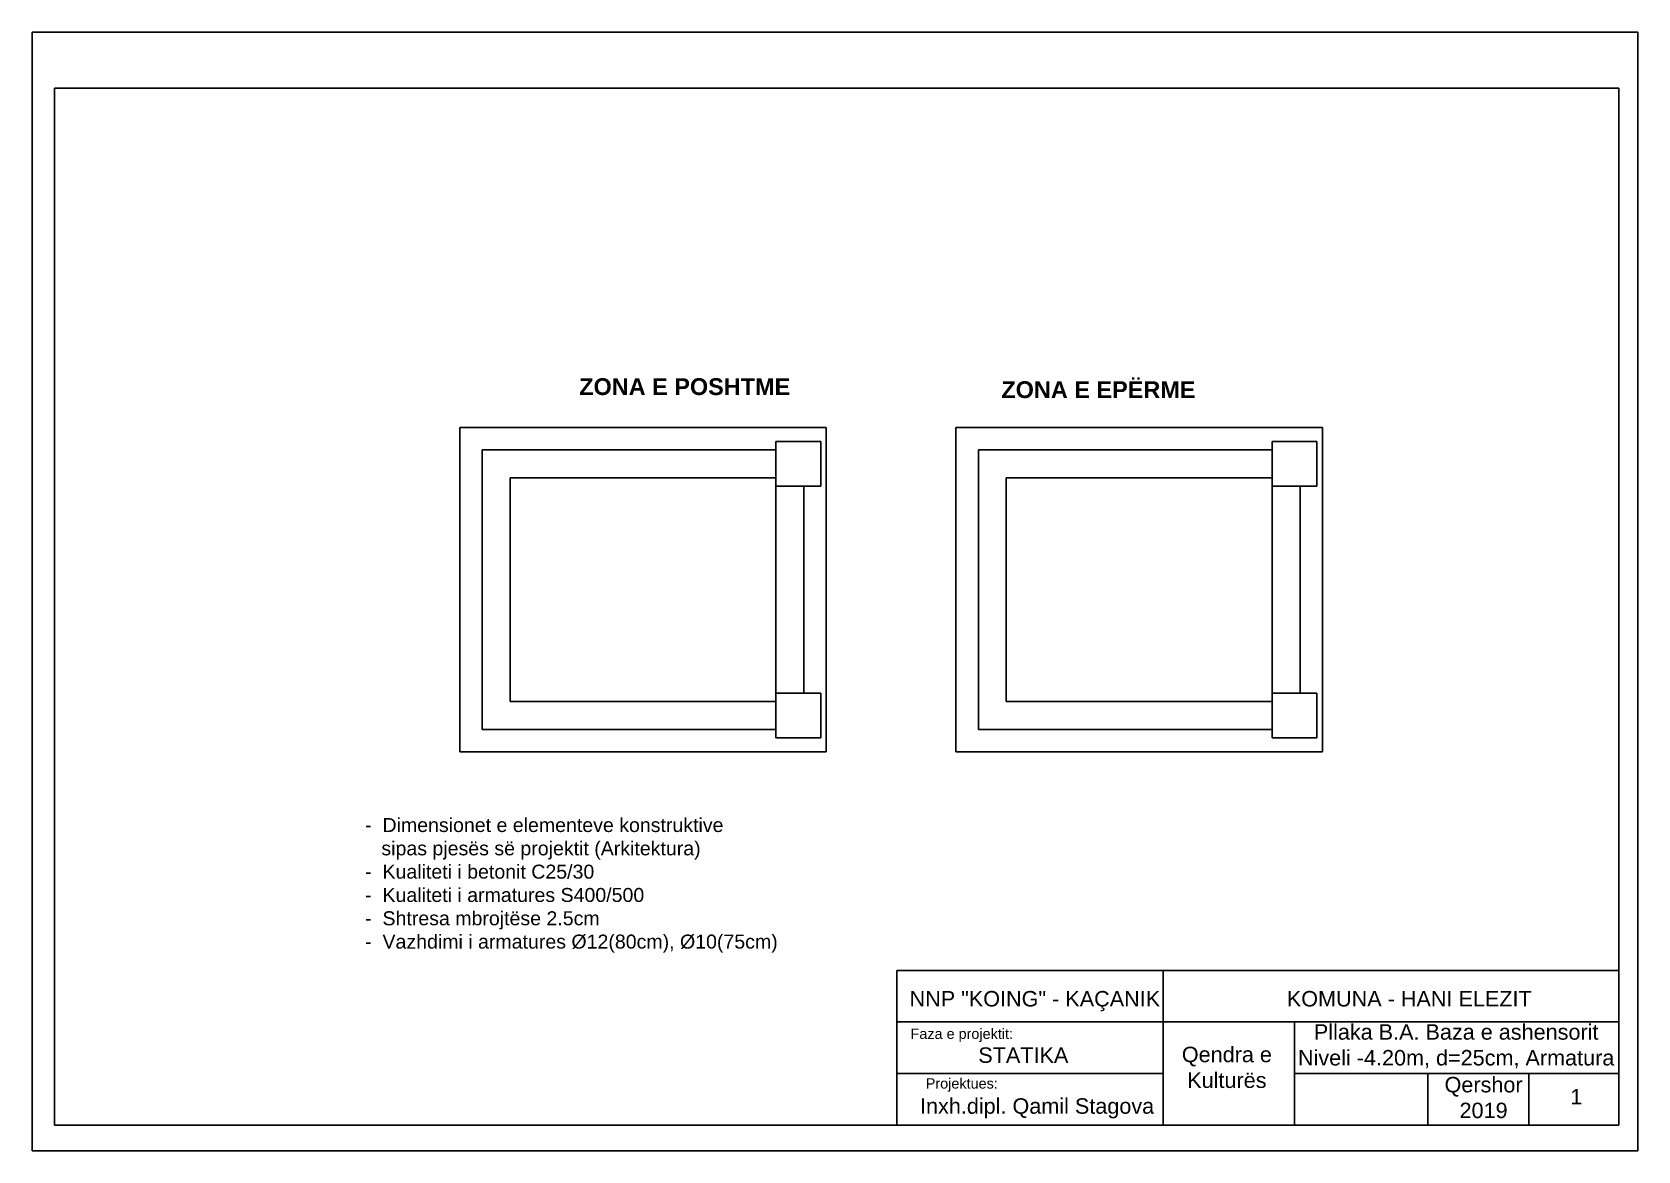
# Model space of a CAD drawing. Header units: inches. Extents: x 65 to 1500, y 8 to 1008.
import ezdxf

# ---------------------------------------------------------------- set-up
doc = ezdxf.new("R2010")
doc.units = ezdxf.units.IN
doc.layers.add('A4_OP', color=7, linetype='Continuous')
doc.layers.add('TEKSTI_Pen_No__201', color=7, linetype='Continuous', lineweight=18)
doc.styles.add('GENERATED_STYLE_1', font='ARIAL.TTF')
doc.styles.add('GENERATED_STYLE_2', font='ARIALBD.TTF')

msp = doc.modelspace()

# ---------------------------------------------------------------- linework, layer by layer
for p, q in [((1499.6, 1008.5), (64.6, 1008.5)), ((64.6, 1008.5), (64.6, 8.5)), ((1499.6, 8.5), (1499.6, 1008.5)), ((1482.5, 958.5), (84.6, 958.5)), ((84.6, 958.5), (84.6, 31.6)), ((1482.5, 169.8), (1482.5, 958.5)), ((837.5, 31.6), (837.5, 169.8)), ((837.5, 169.8), (1482.5, 169.8)), ((1075.4, 31.6), (1075.4, 169.8)), ((1482.5, 169.8), (1482.5, 31.6)), ((837.5, 123.7), (1482.5, 123.7)), ((1192.8, 123.7), (1192.8, 31.6)), ((837.5, 77.7), (1075.4, 77.7)), ((1192.8, 77.7), (1482.5, 77.7)), ((1312, 77.7), (1312, 31.6)), ((1402.2, 77.7), (1402.2, 31.6)), ((84.6, 31.6), (837.5, 31.6)), ((1482.5, 31.6), (837.5, 31.6)), ((64.6, 8.5), (1499.6, 8.5))]:
    msp.add_line(p, q)
at = {"layer": 'A4_OP'}
for points in [[(446.8, 365.2), (446.8, 655.2)], [(446.8, 365.2), (446.8, 655.2)], [(446.8, 655.2), (774.3, 655.2)], [(774.3, 655.2), (774.3, 365.2)], [(890.2, 365.2), (890.2, 655.2)], [(890.2, 365.2), (890.2, 655.2)], [(890.2, 655.2), (1217.7, 655.2)], [(1217.7, 655.2), (1217.7, 365.2)], [(466.8, 385.2), (466.8, 635.2)], [(466.8, 635.2), (729.3, 635.2)], [(466.8, 635.2), (729.3, 635.2)], [(466.8, 385.2), (466.8, 635.2)], [(729.3, 635.2), (729.3, 642.7)], [(729.3, 602.7), (729.3, 642.7)], [(729.3, 642.7), (769.3, 642.7)], [(769.3, 642.7), (769.3, 602.7)], [(910.2, 385.2), (910.2, 635.2)], [(910.2, 635.2), (1172.7, 635.2)], [(910.2, 635.2), (1172.7, 635.2)], [(910.2, 385.2), (910.2, 635.2)], [(1172.7, 635.2), (1172.7, 642.7)], [(1172.7, 602.7), (1172.7, 642.7)], [(1172.7, 642.7), (1212.7, 642.7)], [(1212.7, 642.7), (1212.7, 602.7)], [(729.3, 610.2), (491.8, 610.2)], [(491.8, 610.2), (491.8, 410.2)], [(491.8, 610.2), (729.3, 610.2)], [(491.8, 410.2), (491.8, 610.2)], [(729.3, 602.7), (729.3, 610.2)], [(729.3, 610.2), (729.3, 410.2)], [(729.3, 417.7), (729.3, 602.7)], [(736.8, 602.7), (729.3, 602.7)], [(769.3, 602.7), (729.3, 602.7)], [(754.3, 602.7), (754.3, 417.7)], [(754.3, 602.7), (754.3, 417.7)], [(769.3, 602.7), (761.8, 602.7)], [(774.3, 602.7), (774.3, 417.7)], [(1172.7, 610.2), (935.2, 610.2)], [(935.2, 610.2), (935.2, 410.2)], [(935.2, 610.2), (1172.7, 610.2)], [(935.2, 410.2), (935.2, 610.2)], [(1172.7, 602.7), (1172.7, 610.2)], [(1172.7, 610.2), (1172.7, 410.2)], [(1172.7, 417.7), (1172.7, 602.7)], [(1180.2, 602.7), (1172.7, 602.7)], [(1212.7, 602.7), (1172.7, 602.7)], [(1197.7, 602.7), (1197.7, 417.7)], [(1197.7, 602.7), (1197.7, 417.7)], [(1212.7, 602.7), (1205.2, 602.7)], [(1217.7, 602.7), (1217.7, 417.7)], [(729.3, 410.2), (729.3, 417.7)], [(729.3, 417.7), (736.8, 417.7)], [(729.3, 377.7), (729.3, 417.7)], [(729.3, 417.7), (769.3, 417.7)], [(761.8, 417.7), (769.3, 417.7)], [(769.3, 417.7), (769.3, 377.7)], [(1172.7, 410.2), (1172.7, 417.7)], [(1172.7, 417.7), (1180.2, 417.7)], [(1172.7, 377.7), (1172.7, 417.7)], [(1172.7, 417.7), (1212.7, 417.7)], [(1205.2, 417.7), (1212.7, 417.7)], [(1212.7, 417.7), (1212.7, 377.7)], [(491.8, 410.2), (729.3, 410.2)], [(729.3, 410.2), (491.8, 410.2)], [(935.2, 410.2), (1172.7, 410.2)], [(1172.7, 410.2), (935.2, 410.2)], [(729.3, 385.2), (466.8, 385.2)], [(729.3, 385.2), (466.8, 385.2)], [(729.3, 377.7), (729.3, 385.2)], [(769.3, 377.7), (729.3, 377.7)], [(1172.7, 385.2), (910.2, 385.2)], [(1172.7, 385.2), (910.2, 385.2)], [(1172.7, 377.7), (1172.7, 385.2)], [(1212.7, 377.7), (1172.7, 377.7)], [(729.3, 365.2), (446.8, 365.2)], [(774.3, 365.2), (446.8, 365.2)], [(1172.7, 365.2), (890.2, 365.2)], [(1217.7, 365.2), (890.2, 365.2)]]:
    msp.add_lwpolyline(points, dxfattribs=at)

# ---------------------------------------------------------------- texts
at = {"layer": 'TEKSTI_Pen_No__201', "linetype": 'Continuous'}
for s, insert, char_height, attachment_point, style in [('ZONA E POSHTME', (647.8, 699.1), 15, 2, 'GENERATED_STYLE_2'), ('ZONA E EPËRME', (1017.5, 696.4), 15, 2, 'GENERATED_STYLE_2'), ('-  Dimensionet e elementeve konstruktive\\P   sipas pjesës së projektit (Arkitektura)\\P-  Kualiteti i betonit C25/30\\P-  Kualiteti i armatures S400/500\\P-  Shtresa mbrojtëse 2.5cm\\P-  Vazhdimi i armatures Ø12(80cm), Ø10(75cm)', (362.2, 306), 12.5, 1, 'GENERATED_STYLE_1'), ('NNP "KOING" - KAÇANIK', (960.7, 151.4), 13.821, 2, 'GENERATED_STYLE_1'), ('KOMUNA - HANI ELEZIT', (1295.3, 151.4), 13.821, 2, 'GENERATED_STYLE_1'), ('Faza e projektit:', (895.4, 117.8), 9.214, 2, 'GENERATED_STYLE_1'), ('Pllaka B.A. Baza e ashensorit\\PNiveli -4.20m, d=25cm, Armatura', (1337.2, 121.7), 13.821, 2, 'GENERATED_STYLE_1'), ('STATIKA', (950.4, 101), 13.82, 2, 'GENERATED_STYLE_1'), ('Qendra e \\PKulturës', (1132.3, 101.6), 13.82, 2, 'GENERATED_STYLE_1'), ('Projektues:', (895.4, 73.4), 9.214, 2, 'GENERATED_STYLE_1'), ('Qershor \\P2019', (1361.7, 74.6), 13.82, 2, 'GENERATED_STYLE_1'), ('1', (1444.6, 63.8), 13.8, 2, 'GENERATED_STYLE_1'), ('Inxh.dipl. Qamil Stagova', (962.7, 55.5), 13.821, 2, 'GENERATED_STYLE_1')]:
    msp.add_mtext(s, dxfattribs=dict(at, insert=insert, char_height=char_height, attachment_point=attachment_point, style=style))

doc.saveas('drawing.dxf')
